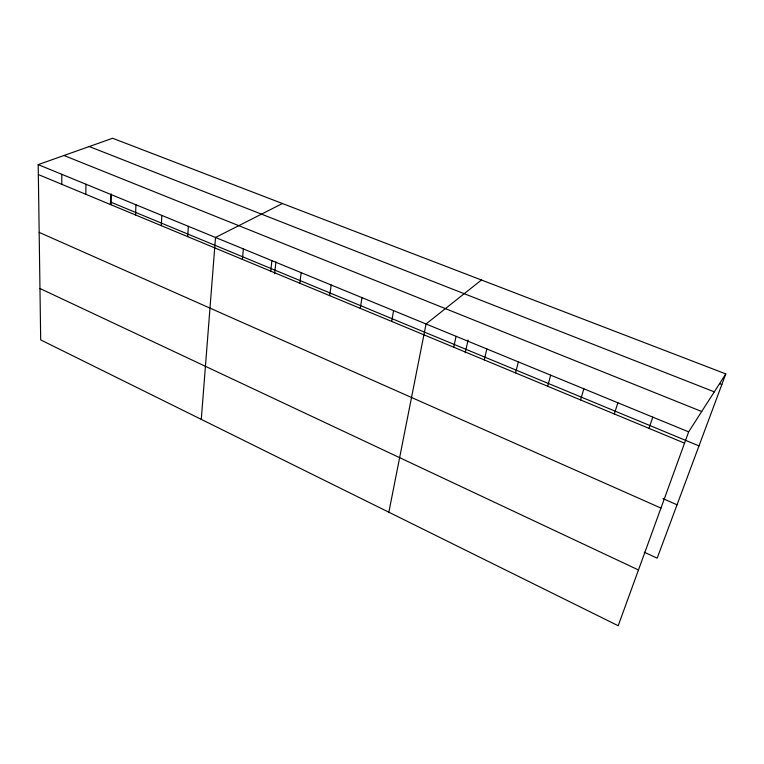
<?xml version="1.0" encoding="UTF-8"?>
<svg xmlns="http://www.w3.org/2000/svg" width="764" height="764" viewBox="0 0 764 764"><rect width="100%" height="100%" fill="white"/><g stroke="black" fill="none" stroke-linecap="round" stroke-linejoin="round"><path stroke-width="1.15" d="M85.835 194.304L85.94 184.229M110.417 204.523L110.646 194.381M111.086 204.637L111.334 193.951M135.562 214.98L135.935 204.771M161.319 225.676L161.825 215.41M187.686 236.639L188.345 226.306M201.276 419.379L215.515 237.47L282.432 203.52M242.379 259.368L243.353 248.911M270.743 271.163L271.888 260.629M274.61 273.703L275.928 261.89M299.832 283.253L301.159 272.652M329.656 295.649L331.175 284.991M360.255 308.369L361.974 297.645M391.665 321.415L393.594 310.633M388.847 512.224L426.054 323.974L481.454 280.006M453.721 347.209L456.07 336.303M465.247 352.767L468.074 340.066M484.261 359.911L486.83 348.938M515.566 372.918L518.364 361.897M547.664 386.259L550.691 375.181M580.573 399.935L583.858 388.809M614.332 413.973L617.875 402.781M648.98 428.365L652.8 417.134M725.8 373.911L688.65 431.861L618.2 625.735L40.693 339.894L38.2 164.623L112.623 138.265L725.8 373.911L657.164 558.178L644.291 552.219M719.65 383.681L721.837 384.54M89.235 146.545L714.302 391.846M63.966 155.493L701.696 411.509M38.2 164.623L688.65 431.861M111.143 202.269L698.984 445.899M38.343 174.564L684.554 443.149M663.047 498.644L677.047 504.794M39.165 232.38L660.956 508.079M39.957 288.496L638.465 569.973M61.798 174.316L61.817 184.325"/></g></svg>
